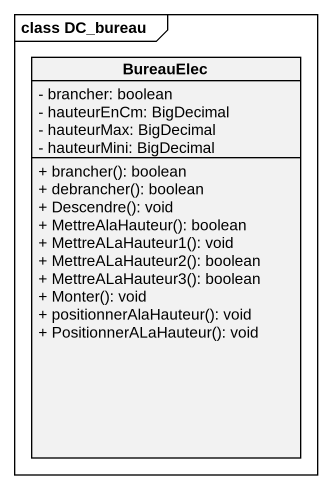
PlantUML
@startuml
mainframe class DC_bureau
hide circle
hide empty members
skinparam classAttributeIconSize 0
class BureauElec {
  - brancher: boolean
  - hauteurEnCm: BigDecimal
  - hauteurMax: BigDecimal
  - hauteurMini: BigDecimal
  + brancher(): boolean
  + debrancher(): boolean
  + Descendre(): void
  + MettreAlaHauteur(): boolean
  + MettreALaHauteur1(): void
  + MettreALaHauteur2(): boolean
  + MettreALaHauteur3(): boolean
  + Monter(): void
  + positionnerAlaHauteur(): void
  + PositionnerALaHauteur(): void
}
@enduml
